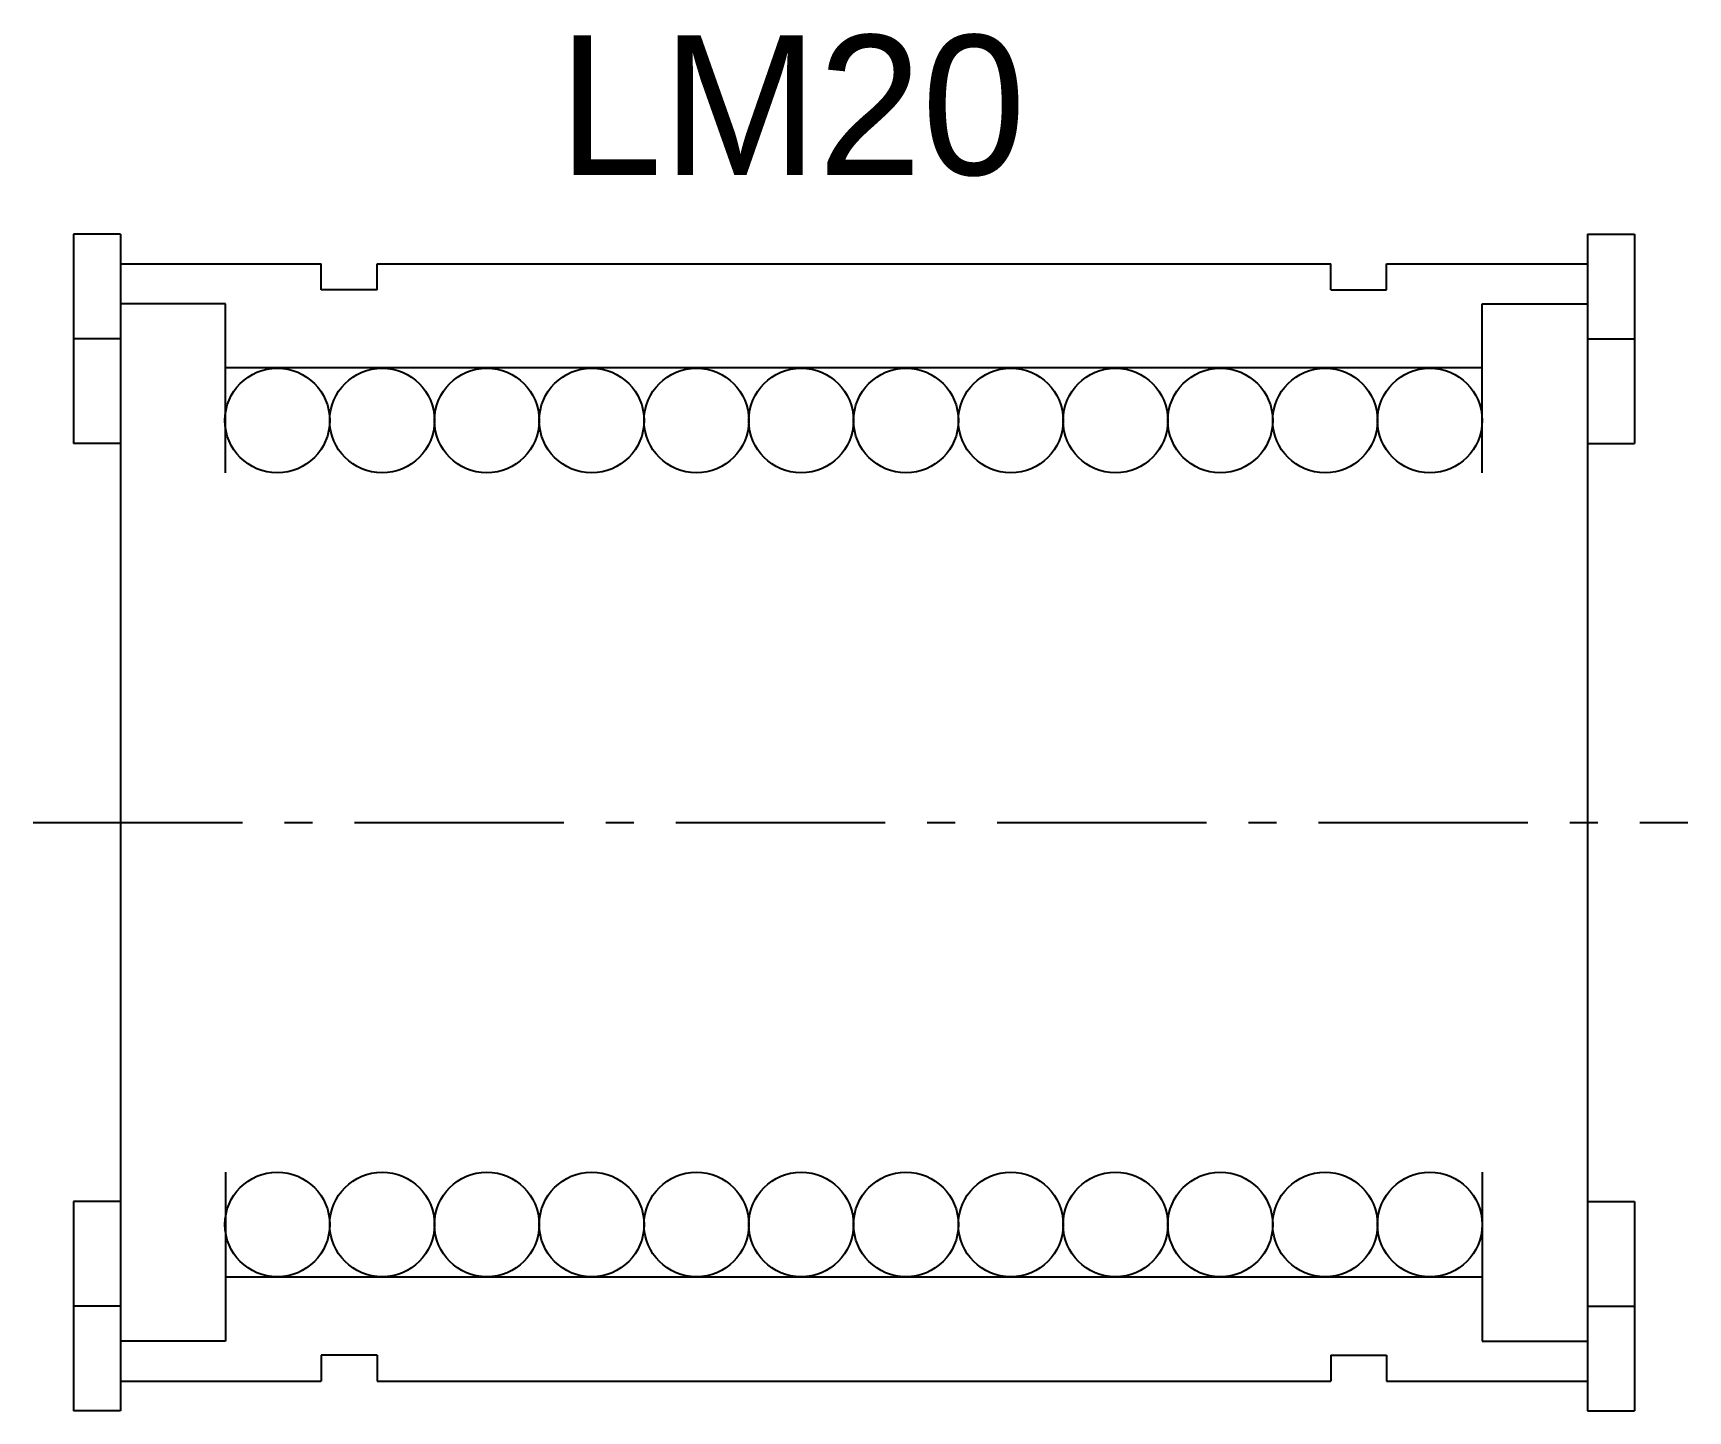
# Model space of a CAD drawing. Extents: x 37.4 to 84.7, y 126.6 to 166.1.
import ezdxf

# ---------------------------------------------------------------- set-up
doc = ezdxf.new("R2010")
doc.units = 0
doc.header["$MEASUREMENT"] = 0
doc.linetypes.add('SCENTER', pattern=[9.2, 6, -1.2, 0.8, -1.2])
for name, color, linetype in [('CON', 2, 'CONTINUOUS'), ('SCEN', 1, 'SCENTER'), ('UTI', 7, 'CONTINUOUS')]:
    doc.layers.add(name, color=color, linetype=linetype)
doc.styles.add('CHINA', font='C2', dxfattribs={"bigfont": 'CHINA'})

msp = doc.modelspace()

# ---------------------------------------------------------------- linework, layer by layer
at = {"layer": 'CON'}
for p, q in [((38.516, 160.299), (38.516, 154.299)), ((39.866, 160.299), (38.516, 160.299)), ((39.866, 160.299), (39.866, 126.599)), ((81.866, 160.299), (81.866, 126.599)), ((81.866, 160.299), (83.216, 160.299)), ((83.216, 160.299), (83.216, 154.299)), ((39.866, 159.449), (45.616, 159.449)), ((45.616, 158.699), (45.616, 159.449)), ((47.216, 159.449), (74.516, 159.449)), ((47.216, 158.699), (47.216, 159.449)), ((74.516, 158.699), (74.516, 159.449)), ((76.116, 159.449), (81.866, 159.449)), ((76.116, 158.699), (76.116, 159.449)), ((42.876, 158.299), (39.866, 158.299)), ((42.876, 153.46), (42.876, 158.299)), ((47.216, 158.699), (45.616, 158.699)), ((74.516, 158.699), (76.116, 158.699)), ((78.856, 153.46), (78.856, 158.299)), ((78.856, 158.299), (81.866, 158.299)), ((39.866, 157.299), (38.516, 157.299)), ((81.866, 157.299), (83.216, 157.299)), ((78.856, 156.471), (42.876, 156.471)), ((39.866, 154.299), (38.516, 154.299)), ((81.866, 154.299), (83.216, 154.299)), ((42.876, 133.438), (42.876, 128.599)), ((78.856, 133.438), (78.856, 128.599)), ((39.866, 132.599), (38.516, 132.599)), ((38.516, 132.599), (38.516, 126.599)), ((81.866, 132.599), (83.216, 132.599)), ((83.216, 132.599), (83.216, 126.599)), ((78.856, 130.427), (42.876, 130.427)), ((39.866, 129.599), (38.516, 129.599)), ((81.866, 129.599), (83.216, 129.599)), ((42.876, 128.599), (39.866, 128.599)), ((78.856, 128.599), (81.866, 128.599)), ((47.216, 128.199), (45.616, 128.199)), ((45.616, 128.199), (45.616, 127.449)), ((47.216, 128.199), (47.216, 127.449)), ((74.516, 128.199), (76.116, 128.199)), ((74.516, 128.199), (74.516, 127.449)), ((76.116, 128.199), (76.116, 127.449)), ((39.866, 127.449), (45.616, 127.449)), ((47.216, 127.449), (74.516, 127.449)), ((76.116, 127.449), (81.866, 127.449)), ((39.866, 126.599), (38.516, 126.599)), ((81.866, 126.599), (83.216, 126.599))]:
    msp.add_line(p, q, dxfattribs=at)
for centre in [(44.356, 154.96), (47.356, 154.96), (50.356, 154.96), (53.356, 154.96), (56.356, 154.96), (59.356, 154.96), (62.356, 154.96), (65.356, 154.96), (68.356, 154.96), (71.356, 154.96), (74.356, 154.96), (77.356, 154.96), (44.356, 131.938), (47.356, 131.938), (50.356, 131.938), (53.356, 131.938), (56.356, 131.938), (59.356, 131.938), (62.356, 131.938), (65.356, 131.938), (68.356, 131.938), (71.356, 131.938), (74.356, 131.938), (77.356, 131.938)]:
    msp.add_circle(centre, 1.5, dxfattribs=at)
at = {"layer": 'SCEN'}
msp.add_line((37.363, 143.449), (84.744, 143.449), dxfattribs=at)

# ---------------------------------------------------------------- texts
at = {"layer": 'UTI', "style": 'CHINA'}
msp.add_text('LM20', height=4, dxfattribs=at).set_placement((52.404, 161.996))

doc.saveas('drawing.dxf')
